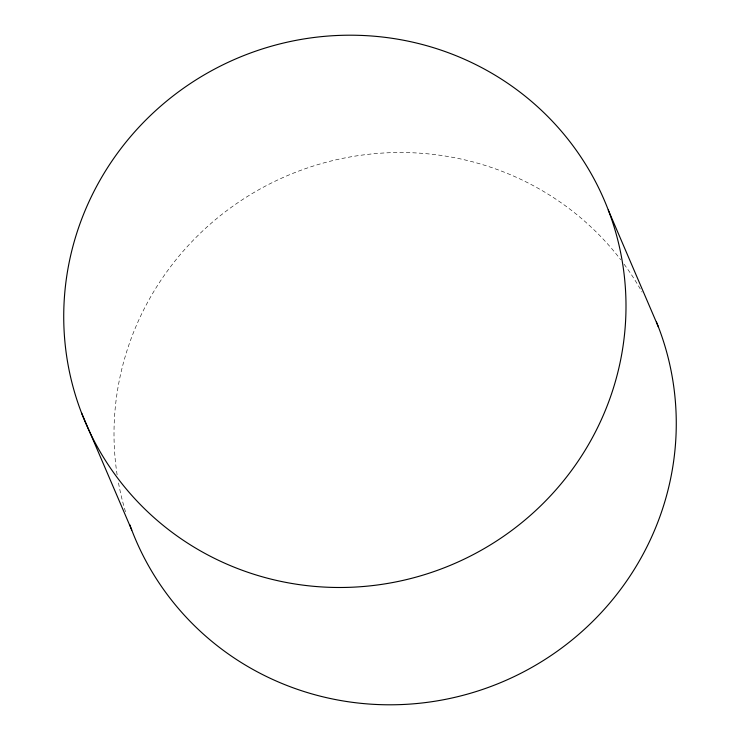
<?xml version="1.0" encoding="UTF-8"?>
<svg xmlns="http://www.w3.org/2000/svg" width="740" height="740" viewBox="0 0 740 740"><rect width="100%" height="100%" fill="white"/><g stroke="black" fill="none" stroke-linecap="round" stroke-linejoin="round"><path stroke-width="0.56" stroke-dasharray="3.7 2.78" d="M125.495 511.747A282.245 275.012 -23.2 0 1 118.058 480.464M117.124 474.812A282.245 275.012 -23.2 0 1 287.12 175.75A282.245 275.012 -23.2 0 1 620.703 259.694M624.107 264.226A282.245 275.012 -23.2 0 1 642.052 292.078"/><path stroke-width="1.11" d="M608.252 209.947A282.245 275.012 -23.2 0 1 298.294 584.489A282.245 275.012 -23.2 0 1 128.038 139.601A282.245 275.012 -23.2 0 1 608.252 209.947L658.526 327.256M81.474 412.744L131.748 530.053M656.445 321.983A282.245 275.012 -23.2 0 1 493.441 685.508A282.245 275.012 -23.2 0 1 129.787 524.743"/></g></svg>
